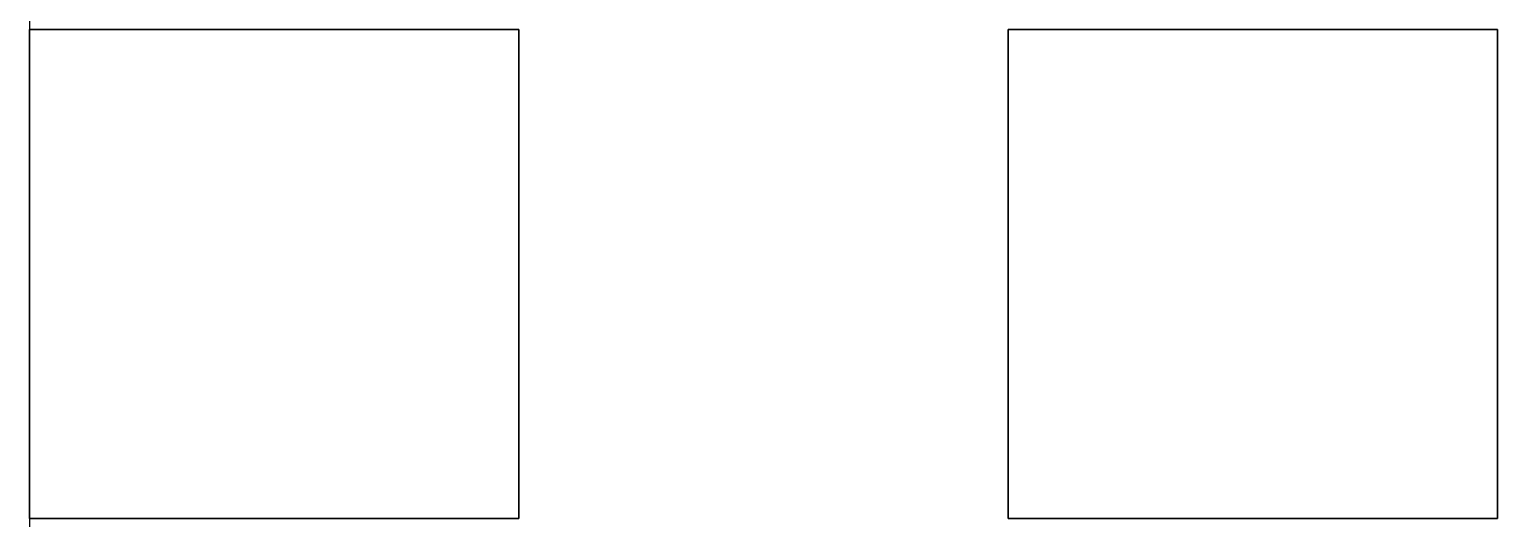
# Model space of a CAD drawing. Header units: millimetres. Extents: x -1.7 to 3, y -5.5 to 21.
# Drawn here: x 0 to 3, y 20 to 21 of the extents above.
import ezdxf

# ---------------------------------------------------------------- set-up
doc = ezdxf.new("R2010")
doc.units = ezdxf.units.MM
doc.layers.add('drawing', color=9, linetype='Continuous')

msp = doc.modelspace()

# ---------------------------------------------------------------- linework, layer by layer
for points in [[(1, 21, 1), (1, 21), (0, 21), (0, 21, 1)], [(1, 21), (1, 20), (0, 20), (0, 21)], [(0, 21), (0, 20), (0, 20, 1), (0, 21, 1)], [(0, 21, 1), (0, 20, 1), (1, 20, 1), (1, 21, 1)], [(1, 20, 1), (1, 20), (1, 21), (1, 21, 1)], [(3, 21), (3, 20), (2, 20), (2, 21)], [(2, 21), (2, 20), (3, 20), (3, 21)], [(0, 20, 1), (0, 20), (1, 20), (1, 20, 1)]]:
    msp.add_3dface(points)
at = {"layer": 'drawing'}
msp.add_xline((0, 5.6, -3.41), (0, -1), dxfattribs=at)

doc.saveas('drawing.dxf')
